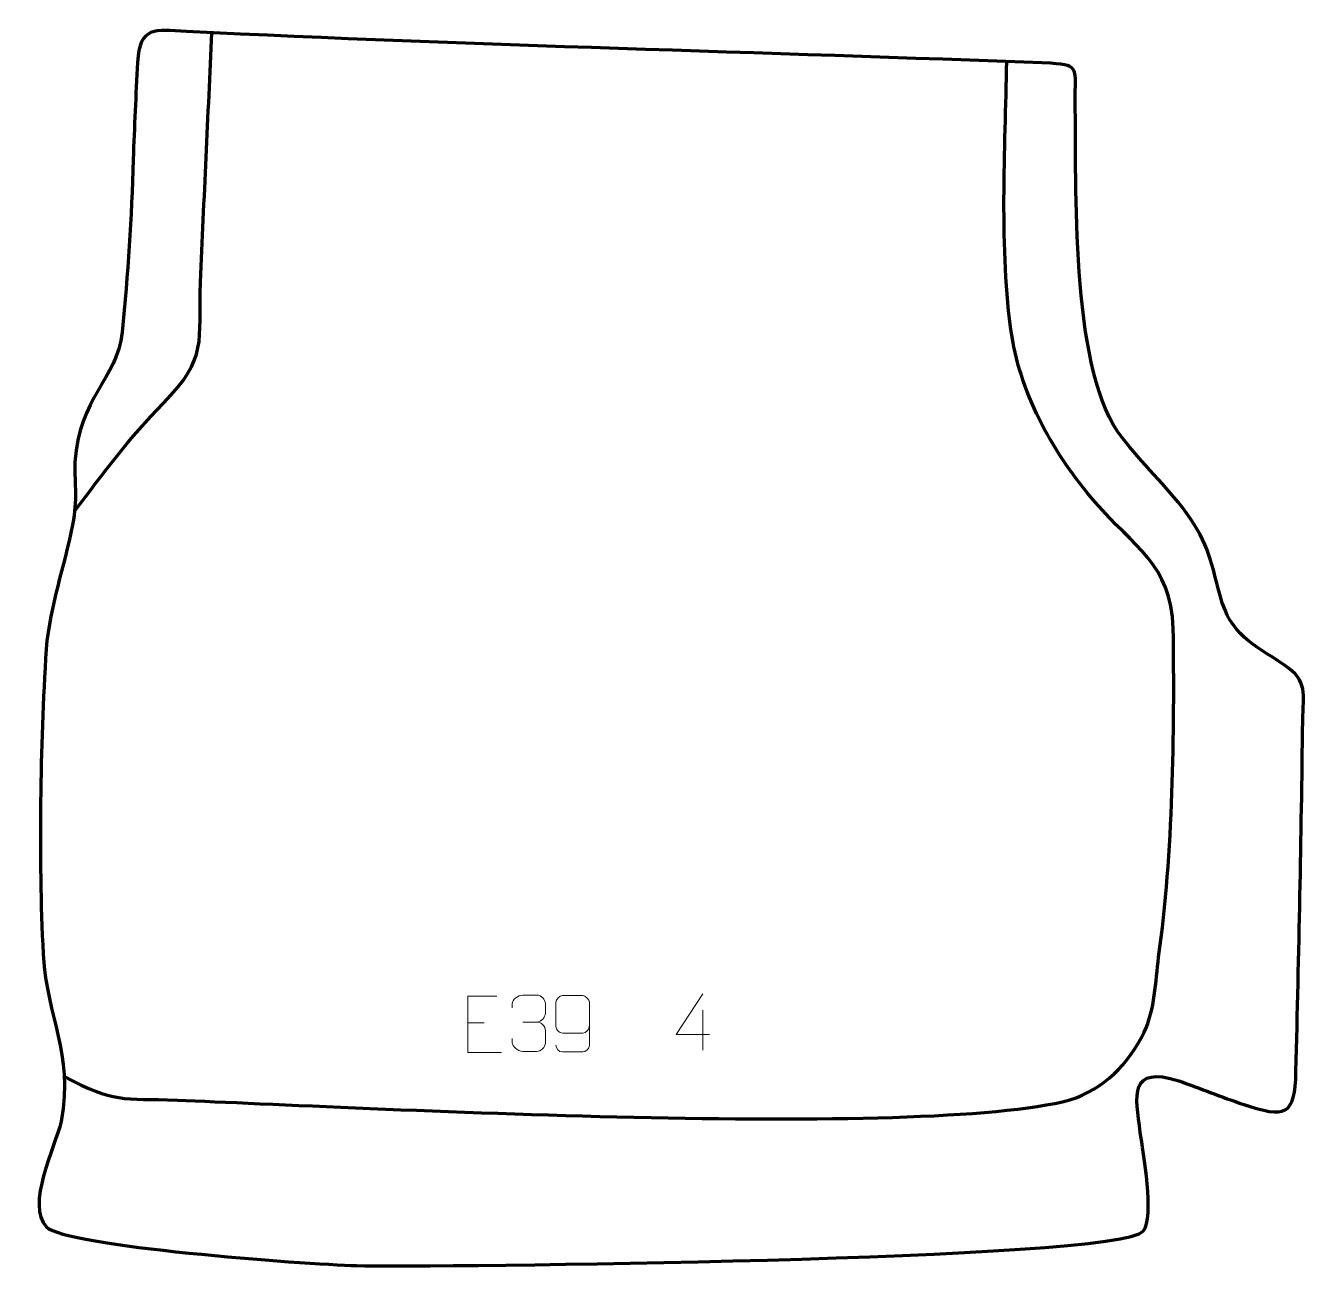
# Model space of a CAD drawing. Header units: millimetres. Extents: x 962 to 1531, y -37 to 514.
import ezdxf

# ---------------------------------------------------------------- set-up
doc = ezdxf.new("R2010")
doc.units = ezdxf.units.MM
doc.header["$MEASUREMENT"] = 0
doc.layers.add('layer 2', color=7, linetype='Continuous')
doc.layers.add('layer 3', color=7, linetype='Continuous')

msp = doc.modelspace()

# ---------------------------------------------------------------- linework, layer by layer
at = {"layer": 'layer 2', "color": 142, "lineweight": 158}
for points, knots in [([(983.3698, 298.9789), (996.3493, 316.2217), (1007.5485, 331.4056), (1022.818, 346.9006), (1022.818, 346.9006), (1042.7576, 367.4693), (1038.1861, 373.8438), (1039.2853, 400.7031), (1039.2853, 400.7031), (1040.7941, 437.5725), (1042.6414, 474.4743), (1044.3062, 511.3433)], [0, 0, 0, 0, 0.25, 0.25, 0.25, 0.25, 0.5, 0.5, 0.5, 0.5, 1, 1, 1, 1]), ([(978.7949, 48.23), (1001.2129, 36.2198), (1004.3034, 38.6178), (1029.0712, 37.6748), (1029.0712, 37.6748), (1107.0734, 34.7051), (1358.9191, 20.4866), (1424.8511, 37.7798), (1424.8511, 37.7798), (1439.987, 42.6484), (1450.9786, 53.7131), (1457.7953, 67.8305), (1457.7953, 67.8305), (1462.5733, 78.0989), (1462.8941, 90.0578), (1464.2374, 101.1563), (1464.2374, 101.1563), (1470.6863, 147.1409), (1471.3585, 200.6449), (1470.7234, 246.9651), (1470.7234, 246.9651), (1469.4999, 276.0439), (1453.4353, 282.7604), (1436.0154, 303.0521), (1436.0154, 303.0521), (1417.9518, 324.0937), (1403.4484, 349.4799), (1399.07, 377.1419), (1399.07, 377.1419), (1393.4173, 414.8986), (1396.2957, 459.8486), (1396.8392, 498.491)], [0, 0, 0, 0, 0.11111111, 0.11111111, 0.11111111, 0.11111111, 0.22222222, 0.22222222, 0.22222222, 0.22222222, 0.33333333, 0.33333333, 0.33333333, 0.33333333, 0.44444444, 0.44444444, 0.44444444, 0.44444444, 0.55555556, 0.55555556, 0.55555556, 0.55555556, 0.66666667, 0.66666667, 0.66666667, 0.66666667, 0.77777778, 0.77777778, 0.77777778, 0.77777778, 1, 1, 1, 1])]:
    msp.add_open_spline(points, degree=3, knots=knots, dxfattribs=at)
at = {"layer": 'layer 2', "color": 250, "lineweight": 9}
for points, knots in [([(1170.7105, 83.8068), (1170.7105, 83.8068), (1157.8366, 83.8068), (1157.8366, 83.8068), (1157.8366, 83.8068), (1157.8366, 83.8068), (1157.8366, 58.8532), (1157.8366, 58.8532), (1157.8366, 58.8532), (1157.8366, 58.8532), (1172.7024, 58.8532), (1172.7024, 58.8532)], [0, 0, 0, 0, 0.25, 0.25, 0.25, 0.25, 0.5, 0.5, 0.5, 0.5, 1, 1, 1, 1]), ([(1177.4616, 78.5752), (1177.4616, 78.5752), (1177.4616, 80.4324), (1177.4616, 80.4324), (1177.4616, 80.4324), (1177.4473, 82.1743), (1180.1118, 84.2924), (1182.1709, 84.2697), (1182.1709, 84.2697), (1184.235, 84.2697), (1186.299, 84.2697), (1188.3627, 84.2697), (1188.3627, 84.2697), (1190.5572, 84.2785), (1192.1555, 82.4317), (1192.1999, 80.5196), (1192.1999, 80.5196), (1192.1995, 79.0845), (1192.1995, 77.6494), (1192.1999, 76.2139), (1192.1999, 76.2139), (1192.1513, 74.5604), (1190.5487, 72.3304), (1188.3504, 72.3404), (1188.3504, 72.3404), (1190.5541, 72.3292), (1192.1621, 70.526), (1192.2161, 68.4665), (1192.2161, 68.4665), (1192.2157, 66.6818), (1192.2157, 64.8971), (1192.2161, 63.112), (1192.2161, 63.112), (1192.2262, 61.0506), (1190.1713, 59.2875), (1188.3504, 59.2956), (1188.3504, 59.2956), (1186.2851, 59.2959), (1184.2199, 59.2959), (1182.1543, 59.2956), (1182.1543, 59.2956), (1179.9857, 59.3071), (1177.4547, 61.7073), (1177.4361, 63.1691), (1177.4361, 63.1691), (1177.4361, 63.1691), (1177.4361, 65.0777), (1177.4361, 65.0777)], [0, 0, 0, 0, 0.07692308, 0.07692308, 0.07692308, 0.07692308, 0.15384615, 0.15384615, 0.15384615, 0.15384615, 0.23076923, 0.23076923, 0.23076923, 0.23076923, 0.30769231, 0.30769231, 0.30769231, 0.30769231, 0.38461538, 0.38461538, 0.38461538, 0.38461538, 0.46153846, 0.46153846, 0.46153846, 0.46153846, 0.53846154, 0.53846154, 0.53846154, 0.53846154, 0.61538462, 0.61538462, 0.61538462, 0.61538462, 0.69230769, 0.69230769, 0.69230769, 0.69230769, 0.76923077, 0.76923077, 0.76923077, 0.76923077, 0.84615385, 0.84615385, 0.84615385, 0.84615385, 1, 1, 1, 1]), ([(1196.8561, 62.016), (1196.8802, 60.6765), (1198.2364, 59.0232), (1199.8083, 59.0576), (1199.8083, 59.0576), (1202.7931, 59.0579), (1205.7783, 59.0579), (1208.7637, 59.0576), (1208.7637, 59.0576), (1209.9828, 59.0426), (1211.711, 60.4802), (1211.716, 62.016), (1211.716, 62.016), (1211.7157, 68.3764), (1211.7157, 74.7372), (1211.716, 81.098), (1211.716, 81.098), (1211.7113, 82.2609), (1209.9828, 84.032), (1208.7637, 84.0564), (1208.7637, 84.0564), (1205.7783, 84.0561), (1202.7931, 84.0561), (1199.8083, 84.0564), (1199.8083, 84.0564), (1198.5302, 84.0126), (1196.8605, 82.3981), (1196.8561, 81.098), (1196.8561, 81.098), (1196.8561, 77.5146), (1196.8561, 73.9316), (1196.8561, 70.3488), (1196.8561, 70.3488), (1196.8946, 68.8706), (1198.4773, 67.4377), (1199.8083, 67.4398), (1199.8083, 67.4398), (1202.7931, 67.4395), (1205.7783, 67.4395), (1208.7637, 67.4398), (1208.7637, 67.4398), (1210.0932, 67.4348), (1211.7362, 68.942), (1211.6945, 70.3706)], [0, 0, 0, 0, 0.08333333, 0.08333333, 0.08333333, 0.08333333, 0.16666667, 0.16666667, 0.16666667, 0.16666667, 0.25, 0.25, 0.25, 0.25, 0.33333333, 0.33333333, 0.33333333, 0.33333333, 0.41666667, 0.41666667, 0.41666667, 0.41666667, 0.5, 0.5, 0.5, 0.5, 0.58333333, 0.58333333, 0.58333333, 0.58333333, 0.66666667, 0.66666667, 0.66666667, 0.66666667, 0.75, 0.75, 0.75, 0.75, 0.83333333, 0.83333333, 0.83333333, 0.83333333, 1, 1, 1, 1]), ([(1265.0368, 66.8199), (1265.0368, 66.8199), (1250.2151, 66.8199), (1250.2151, 66.8199), (1250.2151, 66.8199), (1250.2151, 66.8199), (1262.0927, 84.8904), (1262.0927, 84.8904)], [0, 0, 0, 0, 0.33333333, 0.33333333, 0.33333333, 0.33333333, 1, 1, 1, 1])]:
    msp.add_open_spline(points, degree=3, knots=knots, dxfattribs=at)
for points in [[(1262.0927, 77.581), (1262.0927, 77.581), (1262.0927, 59.9163), (1262.0927, 59.9163)], [(1157.8366, 71.9271), (1157.8366, 71.9271), (1165.0047, 71.9271), (1165.0047, 71.9271)], [(1182.1713, 72.33), (1182.1713, 72.33), (1188.3677, 72.33), (1188.3677, 72.33)]]:
    msp.add_open_spline(points, degree=3, dxfattribs=at)
at = {"layer": 'layer 3', "color": 242, "lineweight": 158}
msp.add_open_spline([(1011.3288, 498.1175), (1012.2428, 514.4627), (1018.9022, 512.6046), (1033.0205, 511.8984), (1033.0205, 511.8984), (1160.4896, 505.5223), (1288.7746, 502.7563), (1416.3942, 497.7393), (1416.3942, 497.7393), (1430.0208, 496.9209), (1426.9286, 494.7353), (1427.2145, 481.1529), (1427.2145, 481.1529), (1427.8516, 442.7506), (1425.0408, 365.8762), (1445.9701, 334.3994), (1445.9701, 334.3994), (1455.1522, 321.8042), (1465.5065, 312.538), (1474.637, 300.7861), (1474.637, 300.7861), (1485.8832, 286.0305), (1486.9337, 278.8783), (1491.5062, 261.6147), (1491.5062, 261.6147), (1496.2715, 243.6231), (1505.8599, 240.2916), (1520.0638, 230.7218), (1520.0638, 230.7218), (1530.63, 223.6028), (1528.2718, 217.8724), (1528.1431, 206.1236), (1528.1431, 206.1236), (1527.5353, 154.2919), (1526.4105, 102.4049), (1525.1472, 50.5838), (1525.1472, 50.5838), (1524.7207, 30.2673), (1520.3708, 29.7816), (1502.0079, 35.7669), (1502.0079, 35.7669), (1492.1263, 39.0397), (1482.8378, 42.875), (1473.1493, 46.2454), (1473.1493, 46.2454), (1451.0431, 53.2942), (1453.8394, 39.7413), (1456.0869, 23.3497), (1456.0869, 23.3497), (1457.2947, 14.6986), (1462.5253, -14.1497), (1457.3967, -20.5186), (1457.3967, -20.5186), (1446.9744, -33.4619), (1139.5635, -36.5142), (1108.4288, -35.7131), (1108.4288, -35.7131), (1085.1048, -35.113), (979.1234, -27.2105), (970.8771, -18.5638), (970.8771, -18.5638), (961.6822, -8.9225), (974.5859, 16.5284), (977.4201, 28.1355), (977.4201, 28.1355), (982.9506, 60.0314), (971.1939, 72.747), (969.4475, 102.4195), (969.4475, 102.4195), (967.1988, 146.6275), (968.2222, 193.5756), (970.7198, 237.7955), (970.7198, 237.7955), (972.667, 258.2752), (978.6957, 273.5731), (982.491, 293.0051), (982.491, 293.0051), (984.678, 305.0438), (983.3243, 309.6872), (983.5641, 320.8057), (983.5641, 320.8057), (985.1015, 349.2346), (1002.1819, 357.4513), (1004.447, 378.4669), (1004.447, 378.4669), (1007.1557, 404.4369), (1008.5448, 429.0609), (1009.4045, 455.1262), (1009.4045, 455.1262), (1009.8774, 469.4613), (1010.5358, 483.7969), (1011.3288, 498.1175)], degree=3, knots=[0, 0, 0, 0, 0.04166667, 0.04166667, 0.04166667, 0.04166667, 0.08333333, 0.08333333, 0.08333333, 0.08333333, 0.125, 0.125, 0.125, 0.125, 0.16666667, 0.16666667, 0.16666667, 0.16666667, 0.20833333, 0.20833333, 0.20833333, 0.20833333, 0.25, 0.25, 0.25, 0.25, 0.29166667, 0.29166667, 0.29166667, 0.29166667, 0.33333333, 0.33333333, 0.33333333, 0.33333333, 0.375, 0.375, 0.375, 0.375, 0.41666667, 0.41666667, 0.41666667, 0.41666667, 0.45833333, 0.45833333, 0.45833333, 0.45833333, 0.5, 0.5, 0.5, 0.5, 0.54166667, 0.54166667, 0.54166667, 0.54166667, 0.58333333, 0.58333333, 0.58333333, 0.58333333, 0.625, 0.625, 0.625, 0.625, 0.66666667, 0.66666667, 0.66666667, 0.66666667, 0.70833333, 0.70833333, 0.70833333, 0.70833333, 0.75, 0.75, 0.75, 0.75, 0.79166667, 0.79166667, 0.79166667, 0.79166667, 0.83333333, 0.83333333, 0.83333333, 0.83333333, 0.875, 0.875, 0.875, 0.875, 0.91666667, 0.91666667, 0.91666667, 0.91666667, 1, 1, 1, 1], dxfattribs=at)

doc.saveas('drawing.dxf')
